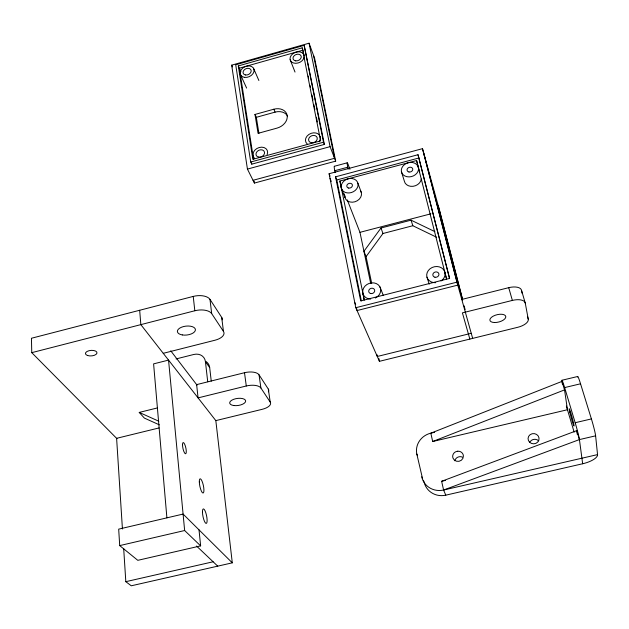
<?xml version="1.0" encoding="UTF-8"?>
<svg xmlns="http://www.w3.org/2000/svg" width="629" height="629" viewBox="0 0 629 629"><rect width="100%" height="100%" fill="white"/><g stroke="black" fill="none" stroke-linecap="round" stroke-linejoin="round"><path stroke-width="0.94" d="M371.715 283.427L366.062 256.64L382.975 233.501L412.828 225.732L436.463 237.172M434.859 231.621L411.067 220.166L380.993 228.012L363.939 251.27L366.062 256.64M434.623 432.28L430.818 433.177L432.689 441.503L564.535 389.894L561.98 381.386L430.818 433.177A18.272 17.274 -17.7 0 0 416.823 454.059L422.515 478.535M445.788 495.165L443.594 490.022L441.629 481.287L576.746 430.629L579.427 439.585L582.658 463.762L445.788 495.165A18.288 17.541 -16.8 0 1 424.111 482.018L423.317 480.273M421.721 476.79A18.485 17.675 -17.2 0 0 443.594 490.022L579.427 439.585L595.616 435.826A13.327 0.881 74.4 0 0 591.402 418.922L580.543 383.792A13.012 0.857 74.5 0 0 577.603 377.054M231.669 65.164L309.067 43.204L314.665 58.505L335.674 161.142L254.407 183.063L247.433 169.091L231.669 65.164L232.471 66.91M304.177 45.374L235.718 64.795L250.712 162.015L251.765 164.161L324.383 144.418L304.177 45.374L323.51 142.201L324.383 144.418M302.187 47.828L320.625 140.865L252.842 159.326L238.297 65.935L302.187 47.828L302.777 49.384M255.004 114.447L273.835 109.218A12.281 9.459 -23.9 0 1 287.162 115.5A12.281 9.459 -23.9 0 1 276.933 128.143L258.055 133.34L255.004 114.447L256.325 117.316L258.92 133.356M256.325 117.316L275.093 112.119A12.242 9.451 -23.9 0 1 287.563 116.011M250.712 162.015L323.51 142.201M247.433 169.091L330.083 146.659L335.674 161.142M253.031 180.303L334.573 158.288L313.557 55.486M334.321 166.284L347.239 162.801M335.163 172.605L334.777 170.703L347.782 167.204A10.724 0.763 75.1 0 1 348.222 164.696L349.936 169.295M461.93 299.404L508.719 287.673A11.998 5.677 -14.7 0 1 521.535 290.37L525.246 303.044L528.274 319.233A11.794 5.339 -14.4 0 1 517.871 327.261L379.429 361.321L355.802 307.715L329.093 173.738L422.491 148.664L439.718 211.092L462.582 299.435M418.018 154.718L449.507 278.427L360.708 300.921L335.54 176.82L418.018 154.718L449.641 278.561M335.54 176.82L336.782 179.965L418.945 157.981M341.319 188.134L339.912 181.01L416.587 160.521L418.419 167.589A8.751 7.1 -16.9 0 1 406.939 176.702A8.751 7.1 -16.9 0 1 404.4 164.656A8.751 7.1 -16.9 0 1 418.419 167.589M347.294 199.92L359.961 232.329L430.881 213.821M222.218 319.862A12.934 6.455 -7.2 0 0 221.699 317.393L209.976 299.365A13.295 6.809 -6.8 0 0 193.229 296.416L31.45 338.253L31.764 352.657L116.978 438.696M31.764 352.657L194.825 310.757A13.406 6.722 -6.9 0 1 211.69 313.619L223.46 331.404A13.036 6.376 -7.3 0 1 214.984 340.226L163.249 353.317M355.802 307.715L456.953 282.154L472.662 338.378M176.065 358.939L193.724 354.489A11.314 9.553 -37.9 0 1 205.431 361.667L209.677 367.54L211.25 381.143M525.246 303.044A12.085 5.606 -14.6 0 0 512.368 300.418L462.401 312.865L469.847 339.07M270.218 402.08L268.331 389.115L259.046 374.829A11.794 5.394 -8.2 0 0 244.508 372.722L196.633 384.618L198.072 397.89L246.285 385.986A11.88 5.315 -8.2 0 1 260.909 388.014L270.218 402.08A11.589 5.071 -8.4 0 1 262.23 409.306L215.826 420.62L140.841 324.635L139.677 310.27M159.365 424.85L144.363 418.088L139.237 412.42L157.329 407.954M471.239 333.299L377.298 356.47L376.905 354.552M159.113 427.924L116.609 438.319L122.435 529.013M561.941 380.254L577.681 376.496M562.412 384.248L561.98 381.386A12.989 0.692 74.6 0 1 564.63 387.582L580.543 383.792M432.689 441.503L567.46 409.738L564.535 389.894M564.63 387.582L575.173 422.719L591.402 418.922M119.707 545.602L184.643 530.522L200.643 545.87L137.806 560.329L119.707 545.602L118.684 529.138L183.086 514.066L232.29 562.837L131.272 585.796L125.816 581.676L123.685 548.519M441.629 481.287L445.458 480.399M443.594 490.022L597.55 454.61L595.616 435.826M125.816 581.676L213.121 561.776M139.237 412.42L158.799 421.21M196.539 546.027L217.72 566.147M170.734 350.801L197.011 385.105M238.297 65.935L240.907 71.69M240.687 75.063L246.615 88.091M416.823 454.059L417.514 455.6M354.748 302.431L355.684 304.562M253.511 68.254L258.873 80.496M273.835 109.218L275.093 112.119M330.005 178.298L331.263 181.443M329.093 173.738L330.044 176.096M341.649 188.975L344.951 197.38L344.244 193.842M379.963 286.934L383.336 295.528M290.126 59.637L295.017 72.06M357.909 183.243A8.657 7.037 -21 0 1 346.996 192.867A8.657 7.037 -21 0 1 343.961 181.042A8.657 7.037 -21 0 1 357.909 183.243L361.345 192.568M380.993 228.012L382.975 233.501M426.949 277.13L429.198 284.143M411.067 220.166L412.828 225.732M401.404 171.654L404.353 181.152A8.649 7.061 -16.7 0 0 413.08 186.302A8.649 7.061 -16.7 0 0 421.265 179.021M566.359 406.043L574.143 432.139M527.487 316.56L528.274 319.233M418.67 168.462L419.669 171.937M508.719 287.673L512.368 300.418M438.154 205.416L462.661 300.143M464.131 305.828L465.114 309.617M423.396 151.943L457.778 285.126L357.044 310.545L356.667 308.619M422.491 148.664L456.953 282.154M416.587 160.521L446.582 279.174L444.829 272.058M347.782 167.204L348.191 169.107M359.961 232.329L370.646 283.16M362.776 292.91L364.285 300.072L339.912 181.01M378.839 358.436L379.429 361.321M309.067 43.204L330.083 146.659M336.782 179.965L361.345 300.898M303.445 52.073L303.068 50.155L239.327 68.199L253.589 159.554M303.823 53.992L304.208 55.902M308.194 76.023L308.58 77.941M310.097 85.599L310.474 87.517M312 95.183L312.951 99.972M313.902 104.76L314.846 109.548M316.371 117.214L317.323 122.002M320.169 136.375L320.554 138.286M521.535 290.37L522.086 293.263M251.466 162.219L251.765 164.161M254.108 181.136L254.407 183.063M259.046 374.829L260.909 388.014M576.746 430.629L577.257 434.395M244.508 372.722L246.285 385.986M221.699 317.393L223.46 331.404M209.976 299.365L211.69 313.619M215.826 420.62L232.29 562.837M205.431 361.667L207.719 381.748M193.229 296.416L194.825 310.757M199.016 529.854L200.643 545.87M184.643 530.522L168.548 360.103L153.602 363.869L166.897 517.856M254.501 158.288A7.642 5.983 -25.4 0 1 259.132 147.532A7.642 5.983 -25.4 0 1 267.136 154.6M304.192 56.885A7.328 5.464 -21.9 0 1 293.57 63.018A7.328 5.464 -21.9 0 1 293.051 53.591A7.328 5.464 -21.9 0 1 304.106 55.423M320.287 136.941A7.697 6.046 -22.3 0 1 319.084 141.777M307.196 143.931A7.697 6.046 -22.3 0 1 308.878 134.457A7.697 6.046 -22.3 0 1 319.681 135.479M334.777 170.703A10.709 0.881 75.1 0 1 334.447 166.315M360.614 190.894A8.554 6.99 -20.9 0 1 354.874 201.799A8.554 6.99 -20.9 0 1 344.794 195.54M370.685 299.05A9.183 7.933 -21.4 0 1 363.625 288.058A9.183 7.933 -21.4 0 1 378.249 284.788A9.183 7.933 -21.4 0 1 375.324 298.012M435.708 282.72A9.293 8.012 -15.3 0 1 427.217 272.506A9.293 8.012 -15.3 0 1 441.542 267.86A9.293 8.012 -15.3 0 1 441.039 280.99M597.55 454.61A16.024 5.637 -13.7 0 1 582.658 463.762M575.173 422.719A13.303 0.708 74.5 0 1 579.427 439.585M454.853 460.79A5.331 5.071 -11.2 0 1 458.399 456.953L459.76 456.685A5.331 5.071 -11.2 0 1 462.449 457.173M530.113 441.731A5.449 5.079 3.6 0 1 538.676 440.819M205.793 361.384A11.204 9.506 -38.1 0 1 209.677 367.54M268.331 389.115A11.511 5.142 -8.4 0 1 268.371 391.788M457.747 451.213L456.371 451.488A5.386 5.111 -11.9 0 0 452.676 456.693L452.935 457.998A5.386 5.111 -11.9 0 0 463.408 455.931L463.148 454.618A5.386 5.111 -11.9 0 0 457.747 451.213M244.571 77.383A7.273 5.417 -24.3 0 0 254.022 69.567A7.273 5.417 -24.3 0 0 242.739 68.066A7.273 5.417 -24.3 0 0 244.571 77.383M245.648 74.993A4.246 3.161 -24.3 0 0 251.136 70.417A4.246 3.161 -24.3 0 0 244.532 69.583A4.246 3.161 -24.3 0 0 245.648 74.993M258.747 157.108A4.458 3.491 -25.4 0 0 264.494 152.187A4.458 3.491 -25.4 0 0 257.52 151.117A4.458 3.491 -25.4 0 0 258.747 157.108M295.732 60.864A4.269 3.192 -21.9 0 0 301.189 56.272A4.269 3.192 -21.9 0 0 294.435 55.47A4.269 3.192 -21.9 0 0 295.732 60.864M311.489 142.736A4.489 3.53 -22.3 0 0 317.205 137.806A4.489 3.53 -22.3 0 0 310.066 136.76A4.489 3.53 -22.3 0 0 311.489 142.736M494.559 322.528A8.177 3.758 -14.1 0 0 505.771 316.434A8.177 3.758 -14.1 0 0 493.16 316.175A8.177 3.758 -14.1 0 0 494.559 322.528M348.639 188.063A2.886 2.343 -21 0 0 352.389 184.95A2.886 2.343 -21 0 0 347.798 184.069A2.886 2.343 -21 0 0 348.639 188.063M370.693 293.539A3.059 2.642 -21.4 0 0 374.656 290.15A3.059 2.642 -21.4 0 0 369.742 289.041A3.059 2.642 -21.4 0 0 370.693 293.539M408.992 171.992A2.917 2.367 -16.9 0 0 412.726 168.871A2.917 2.367 -16.9 0 0 408.001 168.014A2.917 2.367 -16.9 0 0 408.992 171.992M434.946 277.224A3.098 2.673 -15.3 0 0 438.885 273.835A3.098 2.673 -15.3 0 0 433.829 272.734A3.098 2.673 -15.3 0 0 434.946 277.224M569.811 412.239A8.932 0.464 74.6 0 0 573.923 426.006A8.932 0.464 74.6 0 0 571.179 414.173A8.932 0.464 74.6 0 0 569.811 412.239M529.642 442.266A5.504 5.118 2.8 0 0 538.872 440.096A5.504 5.118 2.8 0 0 532.181 433.727A5.504 5.118 2.8 0 0 529.642 442.266M182.331 334.942A9.081 4.474 -6.6 0 0 195.422 329.533A9.081 4.474 -6.6 0 0 181.451 327.245A9.081 4.474 -6.6 0 0 182.331 334.942M87.667 355.542A5.787 2.768 -4.3 0 0 96.937 353.199A5.787 2.768 -4.3 0 0 89.051 350.699A5.787 2.768 -4.3 0 0 87.667 355.542M182.512 444.64A5.747 1.47 77.7 0 0 185.296 453.737A5.747 1.47 77.7 0 0 185.398 446.181A5.747 1.47 77.7 0 0 182.512 444.64M202.467 512.179A7.414 1.84 78.5 0 0 206.076 523.414A7.414 1.84 78.5 0 0 205.832 512.847A7.414 1.84 78.5 0 0 202.467 512.179M199.314 481.893A7.265 1.793 78.1 0 0 202.876 493.018A7.265 1.793 78.1 0 0 202.664 482.844A7.265 1.793 78.1 0 0 199.314 481.893M233.815 405.54A8.059 3.554 -8 0 0 245.656 400.995A8.059 3.554 -8 0 0 233.516 399.376A8.059 3.554 -8 0 0 233.815 405.54"/></g></svg>
